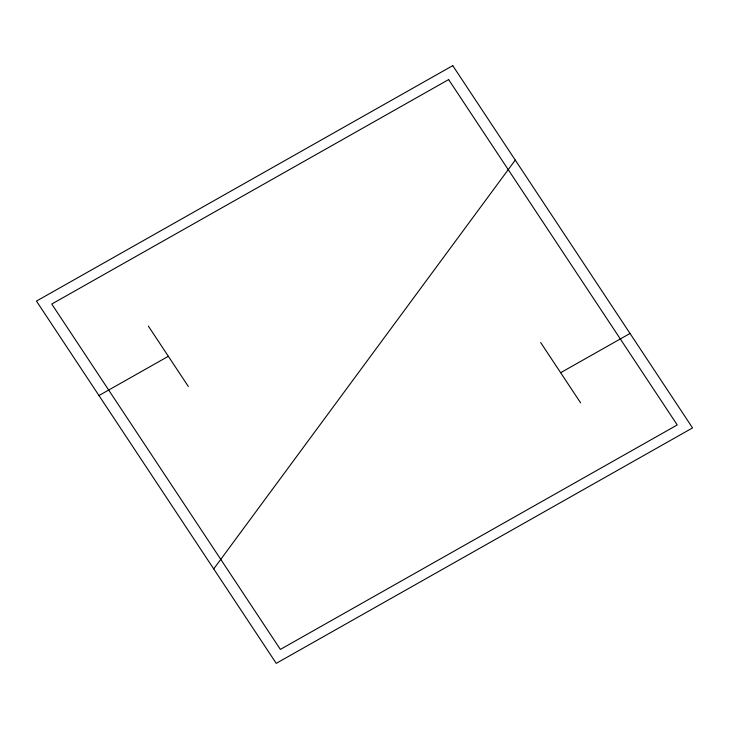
<?xml version="1.0" encoding="UTF-8"?>
<svg xmlns="http://www.w3.org/2000/svg" width="729" height="729" viewBox="0 0 729 729"><rect width="100%" height="100%" fill="white"/><g stroke="black" fill="none" stroke-linecap="round" stroke-linejoin="round"><path stroke-width="1.09" d="M213.725 568.912L515.275 160.088M98.971 395.537L168.353 356.299M560.647 372.701L630.029 333.463M540.663 342.512L580.63 402.891M148.37 326.109L188.337 386.488M452.755 65.637L36.45 301.086L276.245 663.363L692.55 427.914L452.755 65.637M448.636 79.589L51.759 304.048L280.364 649.411L677.241 424.952L448.636 79.589"/></g></svg>
